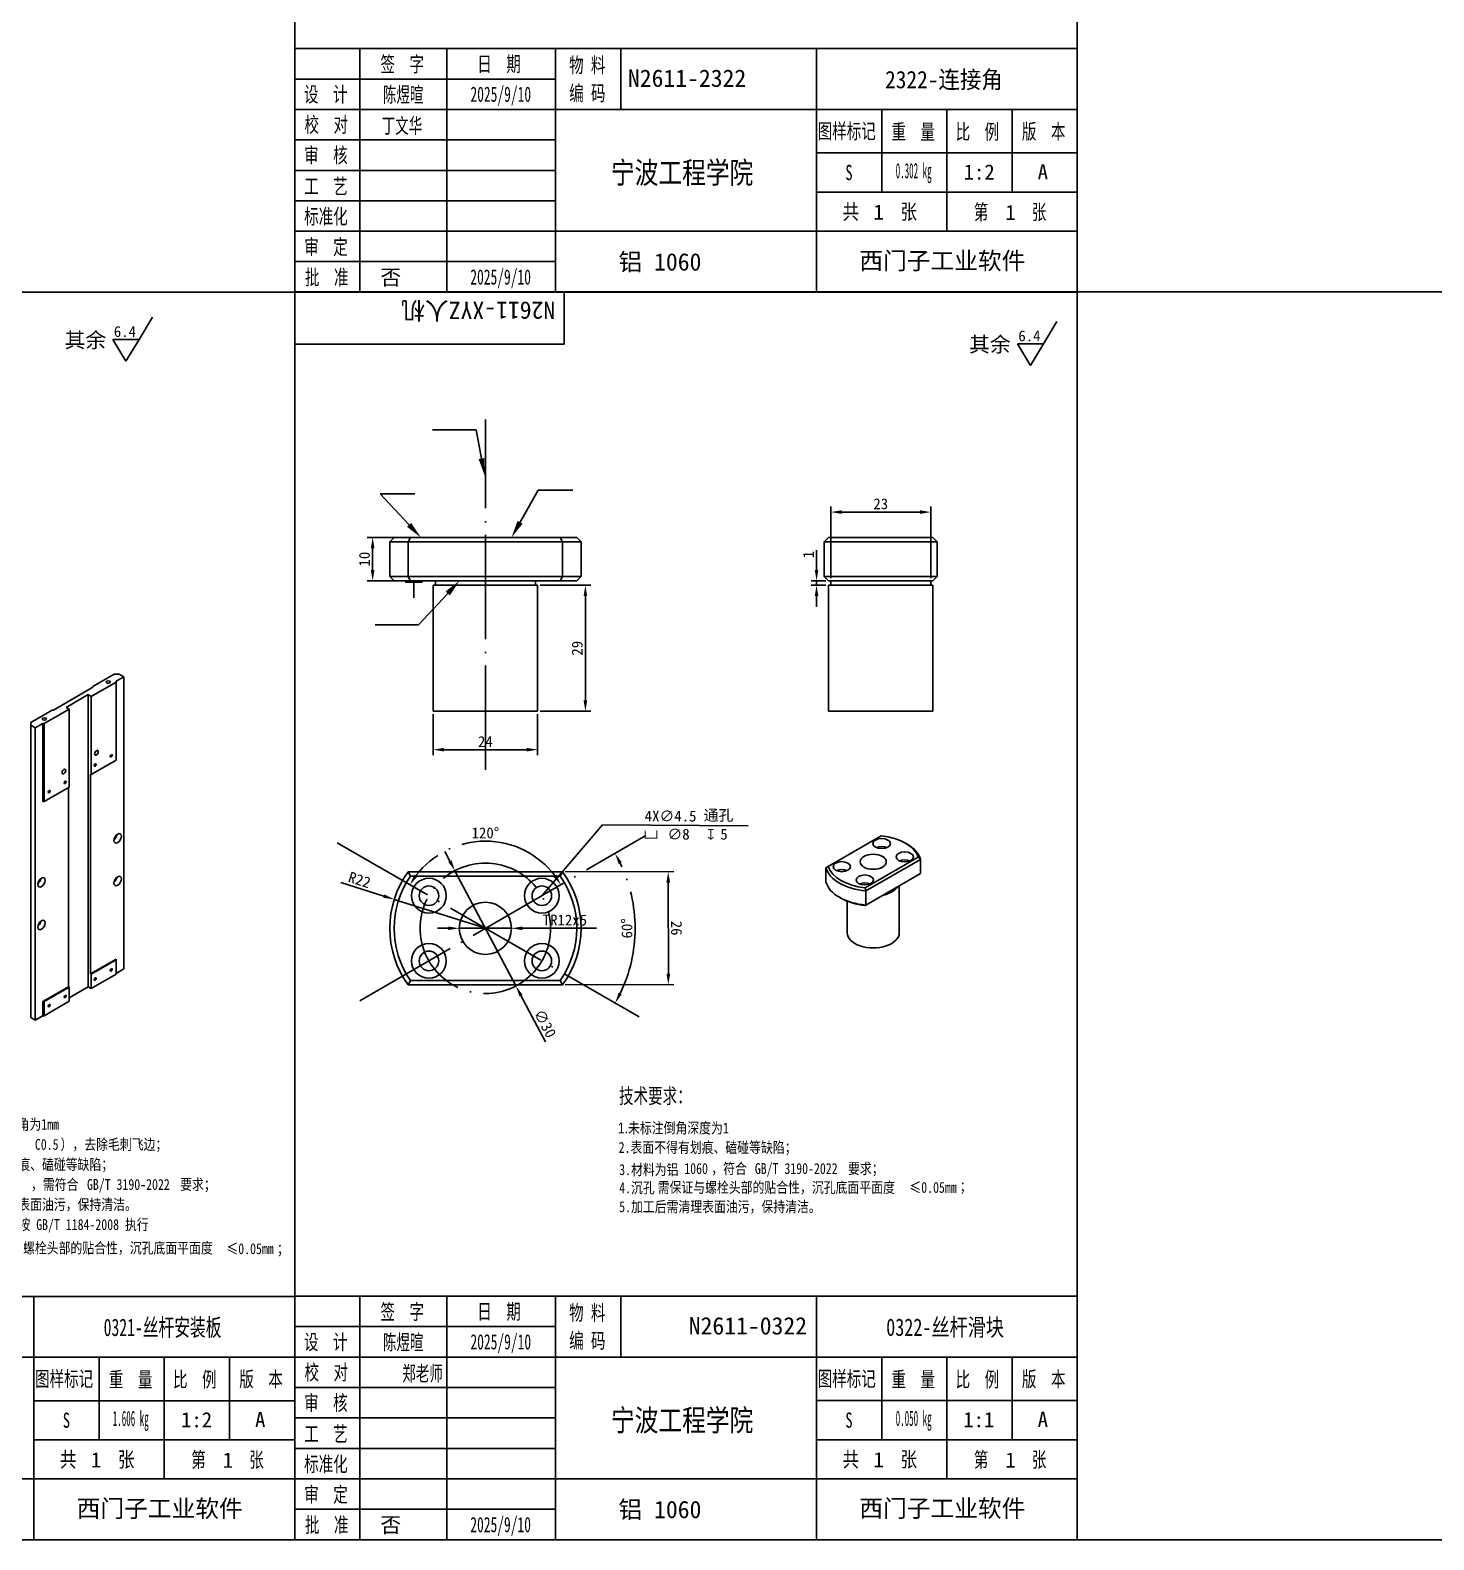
# Model space of a CAD drawing. Header units: millimetres. Extents: x 0 to 6044, y -1712 to 410.
# Drawn here: x 1303.2 to 1626, y -1712 to -1364.7 of the extents above; entities that cross this region are included whole.
import ezdxf
from ezdxf import colors
from ezdxf.entities.mleader import LeaderData, LeaderLine
from ezdxf.lldxf.tags import DXFTag
from ezdxf.math import Vec2, Vec3

# ---------------------------------------------------------------- set-up
doc = ezdxf.new("R2010")
doc.units = ezdxf.units.MM
doc.linetypes.add('ACAD_ISO04W100', pattern=[30, 24, -3, 0, -3])
for name, color, linetype in [('0321-丝杆安装板', 7, 'Continuous'), ('0322-丝杆滑块', 7, 'Continuous'), ('Default', 7, 'Continuous'), ('图框', 7, 'Continuous')]:
    doc.layers.add(name, color=color, linetype=linetype)
doc.styles.add('MtXpl_', font='SimSun.ttf')
doc.styles.add('MtXpl__1', font='')
doc.styles.add('MtXpl_gdt_shx', font='gdt.shx')
doc.styles.add('SEACAD_Arial', font='arial.ttf')
doc.styles.get('MtXpl__1').set_extended_font_data('SimSun', bold=True)
tags = doc.linetypes.add('CENTER2', pattern=[28.575, 19.05, -3.175, 3.175, -3.175]).pattern_tags.tags
tags[10:11] = [DXFTag(74, 4), DXFTag(75, 0), DXFTag(340, '0'), DXFTag(46, 0.0), DXFTag(50, 0.0), DXFTag(44, 0.0), DXFTag(45, 0.0)]
tags[8:9] = [DXFTag(74, 4), DXFTag(75, 0), DXFTag(340, '0'), DXFTag(46, 0.0), DXFTag(50, 0.0), DXFTag(44, 0.0), DXFTag(45, 0.0)]
tags[6:7] = [DXFTag(74, 4), DXFTag(75, 0), DXFTag(340, '0'), DXFTag(46, 0.0), DXFTag(50, 0.0), DXFTag(44, 0.0), DXFTag(45, 0.0)]
tags[4:5] = [DXFTag(74, 4), DXFTag(75, 0), DXFTag(340, '0'), DXFTag(46, 0.0), DXFTag(50, 0.0), DXFTag(44, 0.0), DXFTag(45, 0.0)]
doc.dimstyles.new('ISO-25', dxfattribs={"dimtxt": 2.5, "dimasz": 2.5, "dimexe": 1.25, "dimexo": 0.625, "dimtad": 1, "dimtxsty": 'Standard', "dimcen": 2.5, "dimadec": 0, "dimazin": 0, "dimtfac": 1, "dimtmove": 0, "dimatfit": 3, "dimfxl": 1, "dimarcsym": 0})

# ---------------------------------------------------------------- blocks, each defined once
blk = doc.blocks.new('*D92')
at = {"color": 0, "lineweight": -2, "transparency": 16777216}
for p, q in [((1399.67, -1555.85), (1398.5, -1553.64)), ((1400.84, -1558.06), (1414.87, -1584.57)), ((1421.67, -1597.42), (1416.04, -1586.78))]:
    blk.add_line(p, q, dxfattribs=at)
at = {"color": 0, "transparency": 16777216}
for points in [[(1400.04, -1555.65), (1399.3, -1556.04), (1400.84, -1558.06)], [(1416.41, -1586.59), (1415.68, -1586.98), (1414.87, -1584.57)]]:
    blk.add_solid(points, dxfattribs=at)
at = {"layer": 'Defpoints', "color": 0, "transparency": 16777216}
for p in [(1400.84, -1558.06), (1414.87, -1584.57)]:
    blk.add_point(p, dxfattribs=at)
at = {"color": 0, "transparency": 16777216, "insert": (1421.58, -1593.23), "char_height": 2.5, "attachment_point": 5, "rotation": 297.891}
blk.add_mtext('∅30', dxfattribs=at)
blk = doc.blocks.new('*D94')
at = {"color": 0, "lineweight": -2, "transparency": 16777216}
for p, q in [((1426.2, -1558.31), (1451.16, -1558.28)), ((1449.91, -1560.78), (1449.94, -1581.78)), ((1426.23, -1584.31), (1451.19, -1584.28))]:
    blk.add_line(p, q, dxfattribs=at)
at = {"color": 0, "transparency": 16777216}
for points in [[(1450.33, -1560.78), (1449.49, -1560.79), (1449.91, -1558.28)], [(1450.35, -1581.78), (1449.52, -1581.79), (1449.94, -1584.28)]]:
    blk.add_solid(points, dxfattribs=at)
at = {"layer": 'Defpoints', "color": 0, "transparency": 16777216}
for p in [(1425.57, -1558.32), (1425.61, -1584.32), (1449.94, -1584.28)]:
    blk.add_point(p, dxfattribs=at)
at = {"color": 0, "transparency": 16777216, "insert": (1451.8, -1571.28), "char_height": 2.5, "attachment_point": 5, "rotation": 270.0726}
blk.add_mtext('26', dxfattribs=at)

msp = doc.modelspace()

# ---------------------------------------------------------------- linework, layer by layer
for p, q in [((1544, -1424.945), (1844.71, -1424.945)), ((1544, -1711.945), (1754, -1711.945))]:
    msp.add_line(p, q)
at = {"color": 4}
for p, q in [((1328.187, -1435.894), (1331.274, -1430.749)), ((1536.221, -1436.893), (1539.308, -1431.748)), ((1322.187, -1435.894), (1328.187, -1435.894)), ((1325.187, -1440.894), (1322.187, -1435.894)), ((1325.187, -1440.894), (1328.187, -1435.894)), ((1530.221, -1436.893), (1536.221, -1436.893)), ((1533.221, -1441.893), (1530.221, -1436.893)), ((1533.221, -1441.893), (1536.221, -1436.893)), ((1487.287, -1490.774), (1487.287, -1474.327)), ((1489.787, -1475.577), (1507.787, -1475.577)), ((1510.287, -1490.774), (1510.287, -1474.327)), ((1389.998, -1481.399), (1380.676, -1481.399)), ((1381.926, -1483.899), (1381.926, -1488.899)), ((1484.025, -1488.899), (1484.025, -1484.315)), ((1389.998, -1491.399), (1380.676, -1491.399)), ((1420.482, -1492.399), (1432.104, -1492.399)), ((1486.162, -1491.399), (1482.775, -1491.399)), ((1486.162, -1492.399), (1482.775, -1492.399)), ((1484.025, -1492.399), (1484.025, -1491.399)), ((1430.854, -1518.899), (1430.854, -1494.899)), ((1484.025, -1494.899), (1484.025, -1497.399)), ((1395.857, -1522.024), (1395.857, -1531.483)), ((1419.857, -1522.024), (1419.857, -1531.483)), ((1420.482, -1521.399), (1432.104, -1521.399)), ((1398.357, -1530.233), (1417.357, -1530.233)), ((1420.847, -1563.816), (1434.822, -1547.548)), ((1434.822, -1547.548), (1468.296, -1547.75)), ((1374.575, -1560.756), (1384.504, -1563.906)), ((1407.857, -1571.316), (1386.887, -1564.662)), ((1399.357, -1571.317), (1396.857, -1571.317)), ((1401.857, -1571.316), (1413.857, -1571.315)), ((1433.44, -1571.312), (1416.357, -1571.314))]:
    msp.add_line(p, q, dxfattribs=at)
at = {"linetype": 'ACAD_ISO04W100'}
for p, q in [((1407.857, -1534.887), (1407.857, -1454.252)), ((1373.753, -1551.625), (1443.193, -1591.717)), ((1378.965, -1587.996), (1444.78, -1549.998))]:
    msp.add_line(p, q, dxfattribs=at)
at = {"color": 3, "linetype": 'ByBlock', "lineweight": -2}
for p, q in [((1395.724, -1456.685), (1397.724, -1456.685)), ((1405.724, -1456.685), (1397.724, -1456.685)), ((1406.956, -1463.265), (1405.724, -1456.685)), ((1392.498, -1501.487), (1384.498, -1501.487))]:
    msp.add_line(p, q, dxfattribs=at)
at = {"color": 3}
for q in [(1389.379, -1491.73), (1391.379, -1495.338), (1393.379, -1491.73)]:
    msp.add_line((1391.379, -1491.73), q, dxfattribs=at)
at = {"color": 4, "linetype": 'ACAD_ISO04W100'}
msp.add_line((1419.857, -1521.399), (1407.857, -1521.399), dxfattribs=at)
at = {"color": 3, "linetype": 'ByBlock', "lineweight": -2}
for points in [[(1399.189, -1494.291), (1392.498, -1501.487)], [(1382.498, -1501.487), (1384.498, -1501.487)]]:
    msp.add_lwpolyline(points, dxfattribs=at)
at = {"linetype": 'ACAD_ISO04W100'}
msp.add_circle((1407.857, -1571.316), 15, dxfattribs=at)
for radius, start, end in [(20.051, 37.14832, 142.85168), (34.438, 334.16027, 25.83973)]:
    msp.add_arc((1407.857, -1571.316), radius, start, end, dxfattribs=at)
at = {"color": 3}
for points in [[(1407.611, -1463.143), (1407.692, -1467.197), (1406.301, -1463.388)], [(1398.701, -1493.837), (1401.913, -1491.362), (1399.677, -1494.745)]]:
    msp.add_solid(points, dxfattribs=at)
at = {"color": 4}
for points in [[(1489.787, -1475.16), (1489.787, -1475.994), (1487.287, -1475.577)], [(1507.787, -1475.16), (1507.787, -1475.994), (1510.287, -1475.577)], [(1381.51, -1483.899), (1382.343, -1483.899), (1381.926, -1481.399)], [(1381.51, -1488.899), (1382.343, -1488.899), (1381.926, -1491.399)], [(1483.609, -1488.899), (1484.442, -1488.899), (1484.025, -1491.399)], [(1430.438, -1494.899), (1431.271, -1494.899), (1430.854, -1492.399)], [(1483.609, -1494.899), (1484.442, -1494.899), (1484.025, -1492.399)], [(1430.438, -1518.899), (1431.271, -1518.899), (1430.854, -1521.399)], [(1398.357, -1529.817), (1398.357, -1530.65), (1395.857, -1530.233)], [(1417.357, -1529.817), (1417.357, -1530.65), (1419.857, -1530.233)], [(1384.63, -1563.509), (1384.378, -1564.303), (1386.887, -1564.662)], [(1399.357, -1570.9), (1399.357, -1571.733), (1401.857, -1571.316)], [(1416.357, -1570.898), (1416.357, -1571.731), (1413.857, -1571.315)]]:
    msp.add_solid(points, dxfattribs=at)
at = {"linetype": 'ACAD_ISO04W100'}
for points in [[(1438.483, -1556.501), (1439.22, -1556.11), (1437.681, -1554.097)], [(1392.222, -1559.437), (1391.528, -1558.977), (1390.492, -1561.29)], [(1424.186, -1558.977), (1423.492, -1559.437), (1425.222, -1561.29)], [(1439.22, -1586.521), (1438.483, -1586.13), (1437.681, -1588.534)]]:
    msp.add_solid(points, dxfattribs=at)
at = {"layer": '0321-丝杆安装板', "color": 7, "linetype": 'Continuous'}
for p, q in [((1322.506, -1512.866), (1317.556, -1515.724)), ((1323.638, -1512.866), (1322.506, -1512.866)), ((1322.93, -1514.499), (1324.698, -1513.478)), ((1324.698, -1513.478), (1323.638, -1512.866)), ((1324.698, -1513.478), (1324.698, -1580.676)), ((1317.556, -1515.887), (1308.505, -1521.113)), ((1322.93, -1514.662), (1317.203, -1517.969)), ((1317.556, -1515.724), (1317.556, -1515.887)), ((1322.93, -1514.662), (1322.93, -1514.499)), ((1322.93, -1532.625), (1322.93, -1514.662)), ((1316.496, -1517.561), (1311.405, -1520.5)), ((1311.405, -1520.5), (1312.112, -1520.908)), ((1316.496, -1584.758), (1316.496, -1517.561)), ((1317.203, -1517.969), (1316.496, -1517.561)), ((1317.203, -1535.932), (1317.203, -1517.969)), ((1308.223, -1521.113), (1303.273, -1523.97)), ((1303.273, -1523.97), (1303.273, -1524.623)), ((1306.101, -1524.215), (1304.334, -1525.236)), ((1306.101, -1542.178), (1306.101, -1524.215)), ((1306.101, -1524.215), (1306.384, -1524.215)), ((1312.112, -1520.908), (1306.384, -1524.215)), ((1306.384, -1524.215), (1306.384, -1542.178)), ((1308.505, -1521.113), (1308.223, -1521.113)), ((1312.112, -1538.871), (1312.112, -1520.908)), ((1304.334, -1525.236), (1303.273, -1524.623)), ((1303.273, -1524.623), (1303.273, -1591.821)), ((1304.334, -1525.236), (1304.334, -1592.433)), ((1317.203, -1535.932), (1322.93, -1532.625)), ((1317.061, -1535.85), (1317.203, -1535.932)), ((1317.061, -1581.819), (1317.061, -1535.85)), ((1312.112, -1538.871), (1306.384, -1542.178)), ((1311.97, -1584.758), (1311.97, -1538.953)), ((1306.384, -1542.178), (1306.101, -1542.178)), ((1322.93, -1578.431), (1317.061, -1581.819)), ((1322.93, -1578.594), (1317.203, -1581.901)), ((1322.93, -1578.594), (1322.93, -1578.431)), ((1322.93, -1581.86), (1322.93, -1578.594)), ((1317.061, -1581.819), (1317.203, -1581.901)), ((1317.203, -1585.167), (1322.93, -1581.86)), ((1317.203, -1585.167), (1317.203, -1581.901)), ((1324.698, -1580.676), (1322.93, -1581.697)), ((1306.101, -1588.147), (1311.97, -1584.758)), ((1306.384, -1588.147), (1312.112, -1584.84)), ((1311.97, -1584.758), (1312.112, -1584.84)), ((1316.496, -1584.758), (1312.112, -1587.29)), ((1312.112, -1588.106), (1312.112, -1584.84)), ((1317.203, -1585.167), (1316.496, -1584.758)), ((1306.101, -1591.413), (1306.101, -1588.147)), ((1306.101, -1588.147), (1306.384, -1588.147)), ((1306.384, -1591.413), (1312.112, -1588.106)), ((1306.384, -1588.147), (1306.384, -1591.413)), ((1304.334, -1592.433), (1303.273, -1591.821)), ((1304.334, -1592.433), (1306.101, -1591.413)), ((1306.384, -1591.413), (1306.101, -1591.413))]:
    msp.add_line(p, q, dxfattribs=at)
for centre, major_axis in [((1321.127, -1514.683), (0.5, 0)), ((1306.419, -1523.174), (0.5, 0)), ((1318.405, -1530.951), (-0.298, -0.517)), ((1321.799, -1531.645), (-0.162, -0.281)), ((1310.91, -1535.279), (-0.299, -0.517)), ((1318.122, -1533.768), (-0.162, -0.281)), ((1311.192, -1537.769), (-0.162, -0.281)), ((1307.516, -1539.892), (-0.162, -0.281)), ((1323.284, -1550.629), (-0.6, -1.039)), ((1305.748, -1560.753), (-0.6, -1.039)), ((1323.284, -1560.427), (-0.6, -1.039)), ((1305.748, -1570.551), (-0.6, -1.039)), ((1318.122, -1583.003), (-0.162, -0.281)), ((1321.799, -1580.88), (-0.162, -0.281)), ((1311.192, -1587.004), (-0.162, -0.281)), ((1307.516, -1589.127), (-0.162, -0.281))]:
    msp.add_ellipse(centre, major_axis=major_axis, ratio=0.5773503, dxfattribs=at)
for centre in [(1322.294, -1550.057), (1304.758, -1560.182), (1322.294, -1559.855), (1304.758, -1569.98)]:
    msp.add_ellipse(centre, major_axis=(-0.6, -1.039), ratio=0.5773503, start_param=0.9701277, end_param=2.1714649, dxfattribs=at)
at = {"layer": '0322-丝杆滑块', "color": 7, "linetype": 'Continuous'}
for p, q in [((1386.857, -1481.399), (1385.857, -1482.399)), ((1385.857, -1482.399), (1390.109, -1482.399)), ((1385.857, -1482.399), (1385.857, -1490.399)), ((1386.857, -1481.399), (1390.623, -1481.399)), ((1390.623, -1481.399), (1390.109, -1482.399)), ((1390.109, -1490.399), (1390.109, -1482.399)), ((1425.605, -1482.399), (1390.109, -1482.399)), ((1390.623, -1481.399), (1425.091, -1481.399)), ((1425.091, -1481.399), (1428.857, -1481.399)), ((1425.605, -1482.399), (1425.091, -1481.399)), ((1425.605, -1490.399), (1425.605, -1482.399)), ((1429.857, -1482.399), (1425.605, -1482.399)), ((1429.857, -1482.399), (1428.857, -1481.399)), ((1429.857, -1490.399), (1429.857, -1482.399)), ((1486.787, -1481.399), (1485.787, -1482.399)), ((1485.787, -1490.399), (1485.787, -1482.399)), ((1511.787, -1482.399), (1485.787, -1482.399)), ((1486.787, -1481.399), (1510.787, -1481.399)), ((1510.787, -1481.399), (1511.787, -1482.399)), ((1511.787, -1490.399), (1511.787, -1482.399)), ((1390.109, -1490.399), (1385.857, -1490.399)), ((1385.857, -1490.399), (1386.857, -1491.399)), ((1390.623, -1491.399), (1386.857, -1491.399)), ((1390.109, -1490.399), (1425.605, -1490.399)), ((1390.109, -1490.399), (1390.623, -1491.399)), ((1425.091, -1491.399), (1390.623, -1491.399)), ((1395.857, -1492.399), (1419.857, -1492.399)), ((1395.857, -1492.399), (1395.857, -1521.399)), ((1396.357, -1491.399), (1396.357, -1492.399)), ((1419.357, -1492.399), (1419.357, -1491.399)), ((1419.857, -1521.399), (1419.857, -1492.399)), ((1425.605, -1490.399), (1425.091, -1491.399)), ((1425.091, -1491.399), (1428.857, -1491.399)), ((1425.605, -1490.399), (1429.857, -1490.399)), ((1428.857, -1491.399), (1429.857, -1490.399)), ((1485.787, -1490.399), (1511.787, -1490.399)), ((1486.787, -1491.399), (1485.787, -1490.399)), ((1510.787, -1491.399), (1486.787, -1491.399)), ((1486.787, -1492.399), (1510.787, -1492.399)), ((1486.787, -1492.399), (1486.787, -1521.399)), ((1487.287, -1491.399), (1487.287, -1492.399)), ((1510.287, -1492.399), (1510.287, -1491.399)), ((1511.787, -1490.399), (1510.787, -1491.399)), ((1510.787, -1521.399), (1510.787, -1492.399)), ((1395.857, -1521.399), (1419.857, -1521.399)), ((1486.787, -1521.399), (1510.787, -1521.399)), ((1498.907, -1550.048), (1486.721, -1557.084)), ((1504.835, -1551.933), (1504.481, -1551.729)), ((1495.206, -1561.983), (1507.392, -1554.947)), ((1507.928, -1555.454), (1495.378, -1562.7)), ((1507.928, -1555.454), (1507.392, -1554.947)), ((1507.928, -1558.72), (1507.928, -1555.454)), ((1390.109, -1558.316), (1425.605, -1558.316)), ((1390.623, -1559.316), (1390.109, -1558.316)), ((1425.605, -1558.316), (1425.091, -1559.316)), ((1486.721, -1557.084), (1486.185, -1557.393)), ((1486.185, -1560.659), (1486.185, -1557.393)), ((1495.378, -1565.966), (1507.928, -1558.72)), ((1425.091, -1559.316), (1390.623, -1559.316)), ((1495.206, -1561.983), (1495.378, -1562.7)), ((1503.057, -1572.345), (1503.057, -1561.533)), ((1489.278, -1564.18), (1489.632, -1564.384)), ((1491.057, -1565.073), (1491.057, -1572.345)), ((1495.378, -1565.966), (1495.206, -1566.065)), ((1495.378, -1565.966), (1495.378, -1562.7)), ((1390.623, -1583.316), (1390.109, -1584.316)), ((1390.623, -1583.316), (1425.091, -1583.316)), ((1425.605, -1584.316), (1425.091, -1583.316)), ((1425.605, -1584.316), (1390.109, -1584.316))]:
    msp.add_line(p, q, dxfattribs=at)
for centre, radius in [((1394.867, -1563.816), 4), ((1394.867, -1563.816), 2.25), ((1420.847, -1563.816), 4), ((1420.847, -1563.816), 2.25), ((1407.857, -1571.316), 6), ((1394.867, -1578.816), 4), ((1420.847, -1578.816), 4), ((1394.867, -1578.816), 2.25), ((1420.847, -1578.816), 2.25)]:
    msp.add_circle(centre, radius, dxfattribs=at)
for radius, start, end in [(22, 143.77845, 216.22155), (22, 323.77845, 36.22155), (21, 145.1501, 214.8499), (21, 325.1501, 34.8499)]:
    msp.add_arc((1407.857, -1571.316), radius, start, end, dxfattribs=at)
for centre, major_axis in [((1498.998, -1551.833), (2, 0)), ((1497.057, -1556.015), (3, 0)), ((1504.301, -1554.895), (2, 0)), ((1489.812, -1557.136), (2, 0)), ((1495.115, -1560.198), (2, 0))]:
    msp.add_ellipse(centre, major_axis=major_axis, ratio=0.5773503, dxfattribs=at)
for centre, major_axis, start_param, end_param in [((1497.057, -1556.015), (10.5, 0), 0.1771526, 1.3936437), ((1497.057, -1556.423), (11, 0), 0.1532129, 0.7853982), ((1498.998, -1553.67), (2, 0), 0.9198242, 2.2217684), ((1504.301, -1556.732), (2, 0), 0.9198242, 2.2217684), ((1497.057, -1556.423), (-11, 0), 0.1532129, 1.4175834), ((1497.057, -1556.015), (-10.5, 0), 0.1771526, 1.3936437), ((1489.812, -1558.973), (2, 0), 0.9198242, 2.2217684), ((1497.057, -1559.689), (-11, 0), 0.1532129, 1.4175834), ((1495.115, -1562.035), (2, 0), 0.9198242, 2.2217684), ((1497.057, -1560.506), (-6, 0), 1.9450566, 2.7673324), ((1497.057, -1560.506), (-5.75, 0), 2.0602316, 2.6521574), ((1497.057, -1560.098), (-10.5, 0), 0.7853982, 1.3936437), ((1497.057, -1572.345), (-6, 0), 0, 3.1415927)]:
    msp.add_ellipse(centre, major_axis=major_axis, ratio=0.5773503, start_param=start_param, end_param=end_param, dxfattribs=at)
at = {"layer": 'Default', "color": 7, "linetype": 'Continuous'}
for p, q in [((1379, -1368.973), (1379, -1424.973)), ((1399, -1368.973), (1399, -1424.973)), ((1439, -1368.973), (1439, -1382.973)), ((1364, -1375.973), (1424, -1375.973)), ((1364, -1382.973), (1544, -1382.973)), ((1514, -1382.97), (1514, -1410.973)), ((1364, -1389.973), (1424, -1389.973)), ((1484, -1401.97), (1544, -1401.97)), ((1379, -1655.945), (1379, -1711.945)), ((1399, -1655.945), (1399, -1711.945)), ((1439, -1655.945), (1439, -1669.945)), ((1364, -1662.945), (1424, -1662.945)), ((1184, -1669.973), (1364, -1669.973)), ((1334, -1669.97), (1334, -1697.973)), ((1364, -1669.945), (1544, -1669.945)), ((1514, -1669.942), (1514, -1697.945)), ((1364, -1676.945), (1424, -1676.945)), ((1304, -1688.97), (1364, -1688.97)), ((1484, -1688.942), (1544, -1688.942))]:
    msp.add_line(p, q, dxfattribs=at)
at = {"layer": '图框', "color": 7, "linetype": 'Continuous'}
for p, q in [((1364, -1424.973), (1364, -1137.973)), ((1544, -1137.973), (1544, -1424.973)), ((1544, -1368.973), (1364, -1368.973)), ((1424, -1424.973), (1424, -1368.973)), ((1484, -1368.973), (1484, -1424.973)), ((1484, -1382.973), (1544, -1382.973)), ((1499, -1382.97), (1499, -1401.97)), ((1529, -1382.97), (1529, -1401.97)), ((1484, -1392.973), (1544, -1392.973)), ((1364, -1396.973), (1424, -1396.973)), ((1364, -1403.973), (1424, -1403.973)), ((1364, -1410.973), (1544, -1410.973)), ((1364, -1417.973), (1424, -1417.973)), ((974, -1424.973), (1364, -1424.973)), ((1364, -1711.945), (1364, -1424.945)), ((1364, -1424.945), (1544, -1424.945)), ((1544, -1424.973), (1364, -1424.973)), ((1364, -1424.973), (1364, -1711.973)), ((1426, -1424.945), (1426, -1436.945)), ((1544, -1424.945), (1544, -1711.945)), ((1544, -1711.945), (1544, -1424.945)), ((1426, -1436.945), (1364, -1436.945)), ((1364, -1655.973), (1184, -1655.973)), ((1304, -1655.973), (1304, -1711.973)), ((1544, -1655.945), (1364, -1655.945)), ((1424, -1711.945), (1424, -1655.945)), ((1484, -1655.945), (1484, -1711.945)), ((1304, -1669.973), (1364, -1669.973)), ((1319, -1669.97), (1319, -1688.97)), ((1349, -1669.97), (1349, -1688.97)), ((1484, -1669.945), (1544, -1669.945)), ((1499, -1669.942), (1499, -1688.942)), ((1529, -1669.942), (1529, -1688.942)), ((1304, -1679.973), (1364, -1679.973)), ((1484, -1679.945), (1544, -1679.945)), ((1364, -1683.945), (1424, -1683.945)), ((1364, -1690.945), (1424, -1690.945)), ((1184, -1697.973), (1364, -1697.973)), ((1364, -1697.945), (1544, -1697.945)), ((1364, -1704.945), (1424, -1704.945)), ((1364, -1711.973), (974, -1711.973)), ((1544, -1711.945), (1364, -1711.945))]:
    msp.add_line(p, q, dxfattribs=at)

# ---------------------------------------------------------------- texts
at = {"color": 4}
for s, height, style, p in [('其余', 3.5, 'MtXpl_', (1311.087, -1437.755)), ('其余', 3.5, 'MtXpl_', (1519.12, -1438.754)), ('x', 2.5, 'MtXpl_gdt_shx', (1458.905, -1550.913)), ('v', 2.5, 'MtXpl_gdt_shx', (1444.262, -1550.913))]:
    msp.add_text(s, height=height, dxfattribs=dict(at, style=style)).set_placement(p)
for s, p in [('6.4', (1322.396, -1435.296)), ('6.4', (1530.429, -1436.295)), ('4X∅4.5 ', (1444.5, -1546.746)), ('∅8 ', (1449.738, -1550.913)), ('5', (1461.881, -1550.913))]:
    msp.add_text(s, height=2.5, dxfattribs=at).set_placement(p)
at = {"color": 4, "linetype": 'ACAD_ISO04W100', "style": 'MtXpl_'}
msp.add_text('通孔', height=2.5, dxfattribs=at).set_placement((1458.065, -1546.565))
at = {"color": 40, "true_color": 0xf8d731, "width": 0.8}
for s, style, p in [('1.图中未标注倒角为1mm', 'MtXpl_', (1281.178, -1617.656)), ('1.', 'SEACAD_Arial', (1438.332, -1618.5)), ('未标注倒角深度为1', 'MtXpl_', (1440.662, -1618.5)), ('C0.5', 'MtXpl_', (1304.24, -1622.27)), ('），去除毛刺飞边；', 'MtXpl_', (1310.141, -1622.27)), ('2.表面不得有划痕、磕碰等缺陷；', 'MtXpl_', (1438.508, -1622.965)), ('3.表面不得有划痕、磕碰等缺陷；', 'MtXpl_', (1281.334, -1626.883)), ('，符合 ', 'MtXpl_', (1459.816, -1627.827)), ('要求；', 'MtXpl_', (1491.261, -1627.827)), ('3.材料为铝 ', 'MtXpl_', (1438.636, -1628.076)), ('1060', 'MtXpl_', (1453.601, -1627.827)), ('GB/T 3190-2022 ', 'MtXpl_', (1469.827, -1627.827)), ('，需符合 ', 'MtXpl_', (1303.349, -1631.483)), ('GB/T 3190-2022 ', 'MtXpl_', (1316.22, -1631.483)), ('要求；', 'MtXpl_', (1337.654, -1631.483)), ('4.沉孔', 'MtXpl_', (1438.623, -1632.255)), ('需保证与螺栓头部的贴合性，沉孔底面平面度', 'MtXpl_', (1447.476, -1632.164)), ('≤0.05mm', 'MtXpl_', (1505.376, -1632.164)), ('；', 'MtXpl_', (1516.956, -1631.904)), ('5.加工后需清理表面油污，保持清洁。', 'MtXpl_', (1281.334, -1636.097)), ('5.加工后需清理表面油污，保持清洁。', 'MtXpl_', (1438.623, -1636.601)), ('6.形位公差标注按 GB/T 1184-2008 执行', 'MtXpl_', (1281.368, -1640.71)), ('需保证与螺栓头部的贴合性，沉孔底面平面度', 'MtXpl_', (1290.599, -1646.088)), ('≤0.05mm', 'MtXpl_', (1348.292, -1646.263)), ('；', 'MtXpl_', (1359.919, -1646.263))]:
    msp.add_text(s, height=2.5, dxfattribs=dict(at, style=style)).set_placement(p)
at = {"color": 4, "char_height": 2.5, "attachment_point": 5}
for s, insert in [('23', (1498.787, -1473.702)), ('24', (1407.857, -1528.358))]:
    msp.add_mtext(s, dxfattribs=dict(at, insert=insert))
for s, insert, rotation in [('10', (1380.051, -1486.399), 90), ('1', (1482.15, -1485.357), 90), ('29', (1428.979, -1506.899), 90), ('R22', (1378.915, -1560.166), 342.39667), ('TR12x5', (1426.148, -1569.438), 0.00849)]:
    msp.add_mtext(s, dxfattribs=dict(at, insert=insert, rotation=rotation))
at = {"linetype": 'ACAD_ISO04W100', "insert": (1407.857, -1549.389), "char_height": 2.5, "attachment_point": 5}
msp.add_mtext('120°', dxfattribs=at)
at = {"linetype": 'ACAD_ISO04W100', "insert": (1440.42, -1571.316), "char_height": 2.5, "attachment_point": 5, "rotation": 90}
msp.add_mtext('60°', dxfattribs=at)
at = {"layer": 'Default', "color": 7, "linetype": 'ACAD_ISO04W100', "style": 'MtXpl_', "width": 0.7}
msp.add_text('技术要求：', height=3.5, dxfattribs=at).set_placement((1438.588, -1611.61))
at = {"layer": '图框', "color": 7, "style": 'MtXpl_'}
for s, width, p in [('签  字', 0.7, (1383.723, -1374.299)), ('日  期', 0.7, (1405.989, -1374.246)), ('物 料', 0.7, (1427.115, -1374.514)), ('设  计', 0.7, (1366.128, -1381.239)), ('编 码', 0.7, (1427.128, -1380.954)), ('校  对', 0.7, (1366.249, -1388.209)), ('图样标记', 0.7, (1484.277, -1389.693)), ('重  量', 0.7, (1501.242, -1389.849)), ('比  例', 0.7, (1516.014, -1389.829)), ('版  本', 0.7, (1531.247, -1389.762)), ('审  核', 0.7, (1366.155, -1395.234)), ('S', 0.7, (1490.65, -1399.222)), ('工  艺', 0.7, (1366.169, -1402.395)), ('标准化', 0.7, (1366.166, -1409.315)), ('共     张', 0.8, (1490.001, -1408.239)), ('第      张', 0.7, (1520.199, -1408.292)), ('审  定', 0.7, (1366.186, -1416.329)), ('批  准', 0.7, (1366.345, -1423.319))]:
    msp.add_text(s, height=3.5, dxfattribs=dict(at, width=width)).set_placement(p)
at = {"layer": '图框', "color": 7, "style": 'MtXpl__1'}
msp.add_text('西门子工业软件', height=4, dxfattribs=at).set_placement((1493.859, -1419.76))
at = {"layer": '图框', "color": 7, "linetype": 'ACAD_ISO04W100', "style": 'MtXpl_'}
for s, width, p in [('签  字', 0.7, (1383.723, -1661.271)), ('日  期', 0.7, (1405.989, -1661.219)), ('物 料', 0.7, (1427.115, -1661.487)), ('设  计', 0.7, (1366.128, -1668.211)), ('编 码', 0.7, (1427.128, -1667.926)), ('校  对', 0.7, (1366.249, -1675.182)), ('图样标记', 0.7, (1484.277, -1676.666)), ('重  量', 0.7, (1501.242, -1676.822)), ('比  例', 0.7, (1516.014, -1676.801)), ('版  本', 0.7, (1531.247, -1676.735)), ('审  核', 0.7, (1366.155, -1682.206)), ('S', 0.7, (1490.65, -1686.194)), ('工  艺', 0.7, (1366.169, -1689.368)), ('标准化', 0.7, (1366.166, -1696.287)), ('共     张', 0.8, (1490.001, -1695.212)), ('第      张', 0.7, (1520.199, -1695.265)), ('审  定', 0.7, (1366.186, -1703.302)), ('批  准', 0.7, (1366.345, -1710.291))]:
    msp.add_text(s, height=3.5, dxfattribs=dict(at, width=width)).set_placement(p)
at = {"layer": '图框', "color": 7, "linetype": 'CENTER2', "style": 'MtXpl_'}
for s, width, p in [('图样标记', 0.7, (1304.277, -1676.693)), ('重  量', 0.7, (1321.242, -1676.849)), ('比  例', 0.7, (1336.014, -1676.829)), ('版  本', 0.7, (1351.247, -1676.762)), ('S', 0.7, (1310.65, -1686.222)), ('共     张', 0.8, (1310.001, -1695.239)), ('第      张', 0.7, (1340.199, -1695.292))]:
    msp.add_text(s, height=3.5, dxfattribs=dict(at, width=width)).set_placement(p)
at = {"layer": '图框', "color": 7, "linetype": 'CENTER2', "style": 'MtXpl__1'}
msp.add_text('西门子工业软件', height=4, dxfattribs=at).set_placement((1313.859, -1706.76))
at = {"layer": '图框', "color": 7, "linetype": 'ACAD_ISO04W100', "style": 'MtXpl__1'}
msp.add_text('西门子工业软件', height=4, dxfattribs=at).set_placement((1493.859, -1706.733))
at = {"layer": '图框', "color": 7, "linetype": 'Continuous'}
for s, insert, char_height, attachment_point in [('{\\pxsm0.9;\\f宋体|b0||i0||c0|p34;\\W1.;N2611-2322\\P}', (1454.247, -1373.775), 4, 2), ('{\\pxsm0.9;\\f宋体|b0||i0||c0|p34;\\W0.9034880483;2322-连接角\\P}', (1513.318, -1374.096), 4, 2), ('{\\pxsm0.9;\\f宋体|b0||i0||c0|p34;\\W0.6507936508;陈煜暄\\P}', (1388.939, -1377.797), 3.5, 2), ('{\\pxsm0.9;\\f宋体|b0||i0||c0|p34;\\W0.6507936508;2025/9/10\\P}', (1411.397, -1377.708), 3.5, 2), ('{\\pxsm0.9;\\f宋体|b0||i0||c0|p34;\\W0.6507936508;丁文华\\P}', (1388.682, -1384.959), 3.5, 2), ('{\\pxsm0.9;\\f宋体|b0||i0||c0|p34;\\W0.7996880969;宁波工程学院\\P}', (1453.106, -1395.004), 5, 2), ('{\\pxsm0.9;\\f宋体|b0||i0||c0|p34;\\W0.4338673331;0.302 kg\\P}', (1506.353, -1395.297), 3.5, 2), ('{\\pxsm0.9;\\f宋体|b0||i0||c0|p34;\\W1.;1:2\\P}', (1521.432, -1395.608), 3.5, 2), ('{\\pxsm0.9;\\f宋体|b0||i0||c0|p34;\\W1.;A\\P}', (1536.073, -1395.554), 3.5, 2), ('{\\pxsm0.9;\\f宋体|b0||i0||c0|p34;\\W1.;1\\P}', (1499.497, -1404.824), 3.5, 3), ('{\\pxsm0.9;\\f宋体|b0||i0||c0|p34;\\W1.;1\\P}', (1528.637, -1404.897), 3.5, 2), ('{\\pxsm0.9;\\f宋体|b0||i0||c0|p34;\\W1.;铝 1060\\P}', (1448.007, -1416.025), 4, 2), ('{\\pxsm0.9;\\f宋体|b0||i0||c0|p34;\\W1.;否\\P}', (1386.086, -1419.825), 3.5, 2), ('{\\pxsm0.9;\\f宋体|b0||i0||c0|p34;\\W0.6507936508;2025/9/10\\P}', (1411.361, -1419.748), 3.5, 2), ('{\\pxsm0.9;\\f宋体|b0||i0||c0|p34;\\W0.6625579021;0321-丝杆安装板\\P}', (1333.595, -1661.096), 4, 2), ('\\pxsm0.9;{\\fSimSun|b0|i0|c0|p34;N2611-032\\fSimSun|b0|i0|c134|p34;2}', (1468.234, -1660.747), 4, 2), ('{\\pxsm0.9;\\f宋体|b0||i0||c0|p34;\\W0.764489887;0322-丝杆滑块\\P}', (1513.585, -1661.068), 4, 2), ('{\\pxsm0.9;\\f宋体|b0||i0||c0|p34;\\W0.6507936508;陈煜暄\\P}', (1388.939, -1664.77), 3.5, 2), ('{\\pxsm0.9;\\f宋体|b0||i0||c0|p34;\\W0.6507936508;2025/9/10\\P}', (1411.397, -1664.681), 3.5, 2), ('\\pxsm0.9;{\\fSimSun|b0|i0|c134|p34;\\W0.65079;郑老师}', (1393.396, -1671.932), 3.5, 2), ('{\\pxsm0.9;\\f宋体|b0||i0||c0|p34;\\W0.4338673331;1.606 kg\\P}', (1326.281, -1682.297), 3.5, 2), ('{\\pxsm0.9;\\f宋体|b0||i0||c0|p34;\\W1.;1:2\\P}', (1341.432, -1682.608), 3.5, 2), ('{\\pxsm0.9;\\f宋体|b0||i0||c0|p34;\\W1.;A\\P}', (1356.073, -1682.554), 3.5, 2), ('{\\pxsm0.9;\\f宋体|b0||i0||c0|p34;\\W0.7996880969;宁波工程学院\\P}', (1453.106, -1681.977), 5, 2), ('{\\pxsm0.9;\\f宋体|b0||i0||c0|p34;\\W0.4338673331;0.050 kg\\P}', (1506.353, -1682.269), 3.5, 2), ('{\\pxsm0.9;\\f宋体|b0||i0||c0|p34;\\W1.;1:1\\P}', (1521.332, -1682.581), 3.5, 2), ('{\\pxsm0.9;\\f宋体|b0||i0||c0|p34;\\W1.;A\\P}', (1536.073, -1682.527), 3.5, 2), ('{\\pxsm0.9;\\f宋体|b0||i0||c0|p34;\\W1.;1\\P}', (1319.497, -1691.824), 3.5, 3), ('{\\pxsm0.9;\\f宋体|b0||i0||c0|p34;\\W1.;1\\P}', (1348.637, -1691.897), 3.5, 2), ('{\\pxsm0.9;\\f宋体|b0||i0||c0|p34;\\W1.;1\\P}', (1499.497, -1691.796), 3.5, 3), ('{\\pxsm0.9;\\f宋体|b0||i0||c0|p34;\\W1.;1\\P}', (1528.637, -1691.869), 3.5, 2), ('{\\pxsm0.9;\\f宋体|b0||i0||c0|p34;\\W1.;铝 1060\\P}', (1448.007, -1702.998), 4, 2), ('{\\pxsm0.9;\\f宋体|b0||i0||c0|p34;\\W1.;否\\P}', (1386.086, -1706.797), 3.5, 2), ('{\\pxsm0.9;\\f宋体|b0||i0||c0|p34;\\W0.6507936508;2025/9/10\\P}', (1411.361, -1706.72), 3.5, 2)]:
    msp.add_mtext(s, dxfattribs=dict(at, insert=insert, char_height=char_height, attachment_point=attachment_point))
at = {"layer": '图框', "color": 7, "linetype": 'Continuous', "insert": (1406.222, -1431.202), "char_height": 4, "attachment_point": 2, "rotation": 180}
msp.add_mtext('{\\pxsm0.9;\\f宋体|b0||i0||c0|p34;\\W1.;N2611-XYZ人机\\P}', dxfattribs=at)

# ---------------------------------------------------------------- dimensions: what is measured, and where the dimension line sits
at = {"color": 4}
dim = msp.add_diameter_dim_2p(p1=(1400.84, -1558.058), p2=(1414.874, -1584.573), dimstyle='ISO-25', dxfattribs=at)
dim.commit()
dim.dimension.update_dxf_attribs({"geometry": '*D92', "text_midpoint": (1419.921, -1594.108), "dimtype": 163})
dim = msp.add_aligned_dim(p1=(1425.572, -1558.316), p2=(1425.605, -1584.316), distance=24.335, dimstyle='ISO-25', dxfattribs=at)
dim.commit()
dim.dimension.update_dxf_attribs({"geometry": '*D94', "text_midpoint": (1451.799, -1571.282)})

# ---------------------------------------------------------------- leaders
at = {"color": 3}
ml = msp.add_multileader_mtext('Standard', dxfattribs=at)
ml.set_content('', color=3)
ml.set_leader_properties()
ml.build(insert=Vec2(0, 0))
ml.multileader.update_dxf_attribs({"text_right_attachment_type": 6})
ctx = ml.context
ctx.base_point, ctx.plane_origin = Vec3(1428.001, -1470.572), Vec3(1413.865, -1481.404)
ctx.right_attachment = 6
notes = []
notes.append((ctx, [(0, (1, 1, 0), (1420.001, -1470.572), (1, 0), 8, [(0, [(1413.865, -1481.404)], 0, [])])]))
ctx.mtext.insert, ctx.mtext.flow_direction = Vec3(1430.001, -1468.572), 5
ml = msp.add_multileader_mtext('Standard', dxfattribs=at)
ml.set_content('', color=3)
ml.set_leader_properties()
ml.build(insert=Vec2(0, 0))
ml.multileader.update_dxf_attribs({"text_right_attachment_type": 6})
ctx = ml.context
ctx.base_point, ctx.plane_origin = Vec3(1391.643, -1471.377), Vec3(1393.045, -1481.449)
ctx.right_attachment = 6
notes.append((ctx, [(1, (1, 1, 0), (1383.643, -1471.377), (1, 0), 8, [(0, [(1393.045, -1481.449)], 0, [])])]))
ctx.mtext.insert, ctx.mtext.flow_direction = Vec3(1393.643, -1469.377), 5
for ctx, leaders in notes:
    for number, flags, end, landing, length, lines in leaders:
        leader = LeaderData()
        leader.index, (leader.has_last_leader_line, leader.has_dogleg_vector, leader.attachment_direction) = number, flags
        leader.last_leader_point, leader.dogleg_vector, leader.dogleg_length = Vec3(end), Vec3(landing), length
        for number, points, colour, breaks in lines:
            line = LeaderLine()
            line.index, line.vertices, line.color, line.breaks = number, Vec3.list(points), colors.encode_raw_color(colour), breaks
            leader.lines.append(line)
        ctx.leaders.append(leader)

doc.saveas('drawing.dxf')
